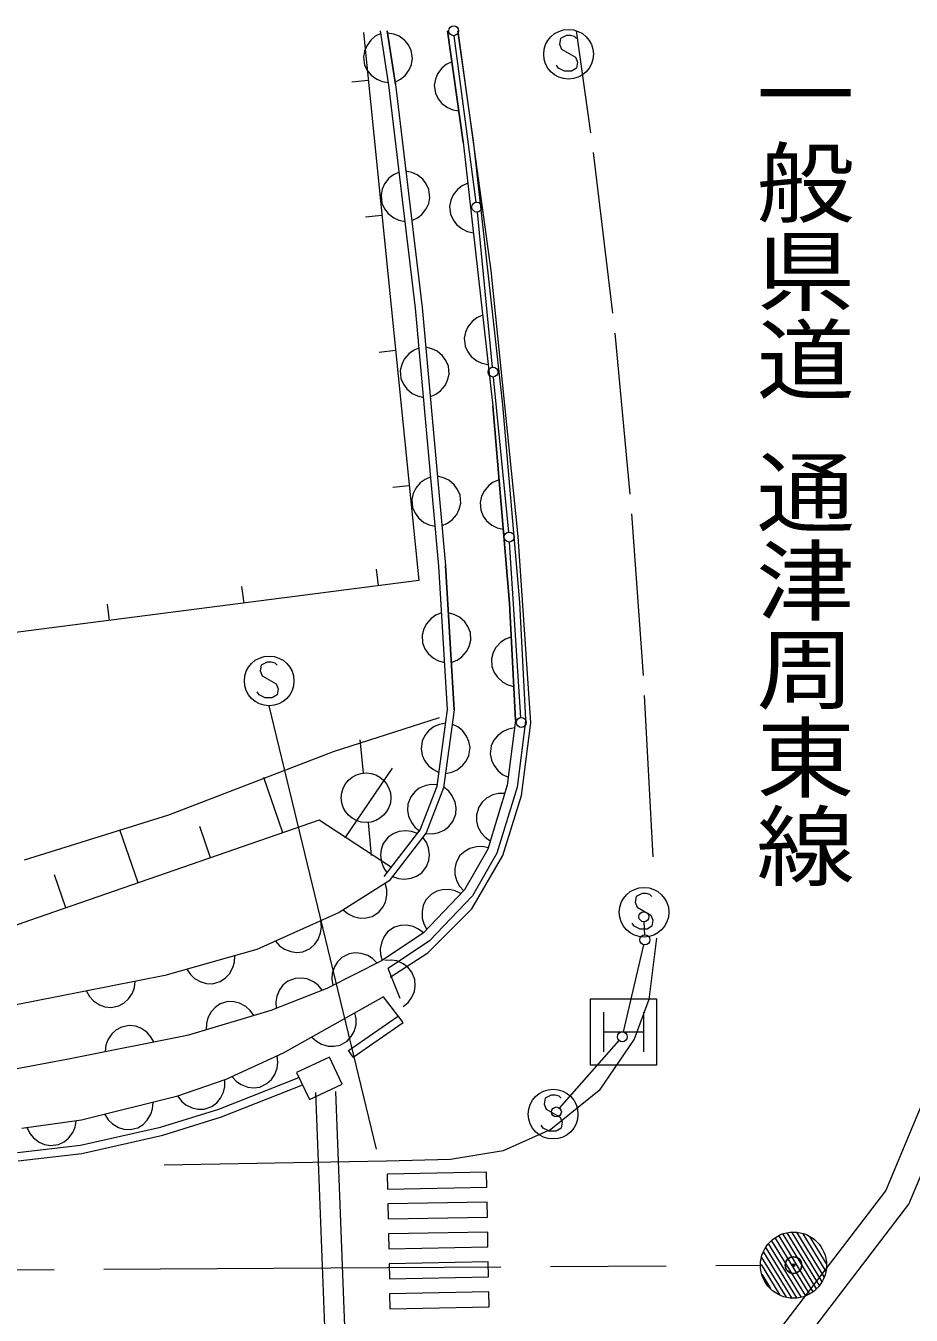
# Model space of a CAD drawing. Units: millimetres, scale not verified. Extents: x 40000 to 680000, y 20000 to 380000.
# Drawn here: x 428532 to 455292, y 280614 to 319559 of the extents above; entities that cross this region are included whole.
import ezdxf
from ezdxf.enums import TextEntityAlignment as Align

# ---------------------------------------------------------------- set-up
doc = ezdxf.new("R2010")
doc.units = ezdxf.units.MM
doc.header["$LTSCALE"] = 1000
doc.header["$PDMODE"] = 32
doc.header["$PDSIZE"] = 500
doc.linetypes.add('CHAIN', pattern=[18.5, 12, -1.5, 3.5, -1.5])
for name, color, linetype, lineweight in [('M-BGD', 7, 'Continuous', 13), ('M-BGD-EXST', 7, 'Continuous', 13), ('M-BMK', 2, 'CHAIN', 13), ('M-BMK-SRVR', 3, 'Continuous', 13)]:
    doc.layers.add(name, color=color, linetype=linetype, lineweight=lineweight)
doc.layers.add('M-BGD-HTXT', color=7, linetype='Continuous')
doc.layers.add('M-OTRS', color=6, linetype='Continuous')
doc.styles.add('@ＭＳ ゴシック', font='')
doc.styles.get('@ＭＳ ゴシック').set_extended_font_data('@MS Gothic')

msp = doc.modelspace()

# ---------------------------------------------------------------- linework, layer by layer
at = {"layer": 'M-BGD'}
for p, q in [((438736, 319357), (440409, 302807)), ((439504, 317763), (439251, 319409)), ((439454, 319409), (439703, 317790)), ((439703, 317790), (439454, 319409)), ((441279, 319409), (441755, 316048)), ((441755, 316048), (441279, 319409)), ((441583, 319409), (442054, 316086)), ((442596, 312168), (441604, 319409)), ((445612, 316330), (445175, 319409)), ((438835, 318958), (438769, 318796)), ((438960, 319129), (438835, 318958)), ((439095, 319241), (438960, 319129)), ((439264, 319327), (439095, 319241)), ((439652, 319309), (439465, 319341)), ((439814, 319243), (439652, 319309)), ((439985, 319117), (439814, 319243)), ((440096, 318983), (439985, 319117)), ((440183, 318814), (440096, 318983)), ((442147, 314232), (441483, 319260)), ((438769, 318796), (438737, 318609)), ((438737, 318609), (438773, 318372)), ((440220, 318577), (440183, 318814)), ((440188, 318390), (440220, 318577)), ((438773, 318372), (438860, 318203)), ((438860, 318203), (438972, 318068)), ((439996, 318057), (440121, 318228)), ((440121, 318228), (440188, 318390)), ((441106, 318276), (440979, 318107)), ((441242, 318386), (441106, 318276)), ((441412, 318471), (441242, 318386)), ((438882, 317905), (438385, 317855)), ((438972, 318068), (439143, 317943)), ((439143, 317943), (439305, 317877)), ((439305, 317877), (439492, 317845)), ((439693, 317858), (439861, 317945)), ((439703, 317790), (440511, 311049)), ((439861, 317945), (439996, 318057)), ((440911, 317945), (440877, 317759)), ((440979, 318107), (440911, 317945)), ((440312, 311028), (439504, 317763)), ((440877, 317759), (440910, 317521)), ((440910, 317521), (440995, 317351)), ((440995, 317351), (441105, 317216)), ((441105, 317216), (441275, 317088)), ((441275, 317088), (441436, 317020)), ((441436, 317020), (441622, 316986)), ((441755, 316048), (442644, 308078)), ((442054, 316086), (442944, 308107)), ((446271, 310878), (445691, 315734)), ((439819, 315140), (439647, 315059)), ((440204, 315126), (440018, 315164)), ((440363, 315055), (440204, 315126)), ((439378, 314785), (439306, 314626)), ((439509, 314952), (439378, 314785)), ((439647, 315059), (439509, 314952)), ((440530, 314924), (440363, 315055)), ((440637, 314785), (440530, 314924)), ((440718, 314614), (440637, 314785)), ((441722, 314721), (441583, 314615)), ((441894, 314801), (441722, 314721)), ((439306, 314626), (439268, 314440)), ((439268, 314440), (439297, 314201)), ((440709, 314190), (440747, 314376)), ((440747, 314376), (440718, 314614)), ((441378, 314290), (441338, 314105)), ((441451, 314449), (441378, 314290)), ((441583, 314615), (441451, 314449)), ((439297, 314201), (439378, 314030)), ((439378, 314030), (439485, 313892)), ((440506, 313863), (440637, 314030)), ((440637, 314030), (440709, 314190)), ((441338, 314105), (441365, 313866)), ((442639, 309249), (442181, 313934)), ((439295, 313826), (438798, 313775)), ((439485, 313892), (439652, 313761)), ((439652, 313761), (439811, 313689)), ((439811, 313689), (439997, 313651)), ((440196, 313675), (440368, 313756)), ((440368, 313756), (440506, 313863)), ((441365, 313866), (441444, 313694)), ((441444, 313694), (441550, 313555)), ((441550, 313555), (441716, 313422)), ((441716, 313422), (441875, 313350)), ((441875, 313350), (442061, 313310)), ((443411, 304134), (442596, 312168)), ((441015, 303242), (440312, 311028)), ((440511, 311049), (441215, 303257)), ((442339, 310816), (442166, 310736)), ((441895, 310464), (441822, 310305)), ((442027, 310630), (441895, 310464)), ((442166, 310736), (442027, 310630)), ((441822, 310305), (441782, 310120)), ((441782, 310120), (441809, 309881)), ((446800, 305410), (446340, 310273)), ((439707, 309747), (439210, 309696)), ((440105, 309650), (439969, 309487)), ((440246, 309753), (440105, 309650)), ((440420, 309829), (440246, 309753)), ((440804, 309805), (440620, 309848)), ((440962, 309729), (440804, 309805)), ((441125, 309593), (440962, 309729)), ((441809, 309881), (441889, 309709)), ((441889, 309709), (441995, 309570)), ((439893, 309329), (439849, 309145)), ((439969, 309487), (439893, 309329)), ((441228, 309451), (441125, 309593)), ((441304, 309278), (441228, 309451)), ((441325, 309038), (441304, 309278)), ((441995, 309570), (442160, 309437)), ((442160, 309437), (442319, 309365)), ((442319, 309365), (442505, 309325)), ((439849, 309145), (439871, 308906)), ((439871, 308906), (439947, 308732)), ((441206, 308696), (441282, 308854)), ((441282, 308854), (441325, 309038)), ((443127, 304266), (442668, 308951)), ((439947, 308732), (440050, 308590)), ((440050, 308590), (440213, 308455)), ((440213, 308455), (440370, 308378)), ((440928, 308430), (441070, 308533)), ((441070, 308533), (441206, 308696)), ((440370, 308378), (440555, 308335)), ((440755, 308354), (440928, 308430)), ((442644, 308078), (443156, 302120)), ((443156, 302120), (442644, 308078)), ((442944, 308107), (443456, 302140)), ((440456, 305757), (440320, 305594)), ((440598, 305860), (440456, 305757)), ((440771, 305936), (440598, 305860)), ((441156, 305909), (440972, 305952)), ((441314, 305832), (441156, 305909)), ((441477, 305697), (441314, 305832)), ((442661, 305771), (442520, 305668)), ((442836, 305846), (442661, 305771)), ((440120, 305668), (439623, 305617)), ((440244, 305436), (440201, 305252)), ((440320, 305594), (440244, 305436)), ((441580, 305555), (441477, 305697)), ((441656, 305381), (441580, 305555)), ((441677, 305142), (441656, 305381)), ((442306, 305349), (442262, 305164)), ((442383, 305506), (442306, 305349)), ((442520, 305668), (442383, 305506)), ((440201, 305252), (440222, 305012)), ((440222, 305012), (440298, 304839)), ((441558, 304800), (441634, 304958)), ((441634, 304958), (441677, 305142)), ((442262, 305164), (442282, 304925)), ((440298, 304839), (440401, 304697)), ((440401, 304697), (440564, 304561)), ((440564, 304561), (440722, 304485)), ((441280, 304534), (441422, 304637)), ((441422, 304637), (441558, 304800)), ((442282, 304925), (442358, 304751)), ((442358, 304751), (442460, 304609)), ((442460, 304609), (442622, 304473)), ((446839, 304819), (447190, 299940)), ((440722, 304485), (440906, 304442)), ((441106, 304458), (441280, 304534)), ((442622, 304473), (442780, 304396)), ((442780, 304396), (442964, 304351)), ((443498, 298668), (443151, 303967)), ((443794, 298503), (443411, 304134)), ((439195, 302650), (439131, 303146)), ((441276, 298911), (441015, 303242)), ((441215, 303257), (441478, 298903)), ((441478, 298903), (441215, 303257)), ((440409, 302807), (420725, 300262)), ((435129, 302124), (435065, 302620)), ((431063, 301598), (430999, 302094)), ((441100, 301825), (440924, 301754)), ((441484, 301780), (441301, 301829)), ((443156, 302120), (443332, 298590)), ((443332, 298590), (443156, 302120)), ((443456, 302140), (443633, 298605)), ((440639, 301497), (440558, 301342)), ((440780, 301655), (440639, 301497)), ((440924, 301754), (440780, 301655)), ((441640, 301699), (441484, 301780)), ((441798, 301558), (441640, 301699)), ((441897, 301414), (441798, 301558)), ((440558, 301342), (440509, 301158)), ((440509, 301158), (440524, 300919)), ((441968, 301238), (441897, 301414)), ((441982, 300999), (441968, 301238)), ((443207, 301104), (443030, 301035)), ((440524, 300919), (440595, 300743)), ((440595, 300743), (440694, 300598)), ((441712, 300501), (441853, 300660)), ((441853, 300660), (441933, 300815)), ((441933, 300815), (441982, 300999)), ((442742, 300780), (442660, 300626)), ((442885, 300938), (442742, 300780)), ((443030, 301035), (442885, 300938)), ((440694, 300598), (440852, 300458)), ((440852, 300458), (441007, 300377)), ((441007, 300377), (441191, 300328)), ((441392, 300332), (441568, 300402)), ((441568, 300402), (441712, 300501)), ((442660, 300626), (442609, 300443)), ((442609, 300443), (442621, 300204)), ((442621, 300204), (442690, 300027)), ((442690, 300027), (442787, 299882)), ((442787, 299882), (442945, 299739)), ((442945, 299739), (443099, 299657)), ((443099, 299657), (443282, 299606)), ((447224, 299335), (447479, 294457)), ((440965, 296593), (441276, 298911)), ((441478, 298903), (441160, 296543)), ((437837, 297642), (441033, 298667)), ((440873, 298391), (440705, 298262)), ((441034, 298460), (440873, 298391)), ((441220, 298495), (441034, 298460)), ((441589, 298383), (441419, 298466)), ((441726, 298274), (441589, 298383)), ((443116, 298316), (442956, 298246)), ((443332, 298590), (443084, 296628)), ((443302, 298353), (443116, 298316)), ((443631, 298552), (443379, 296565)), ((443509, 296310), (443794, 298503)), ((438740, 296993), (438638, 297991)), ((440512, 297955), (440480, 297717)), ((440596, 298125), (440512, 297955)), ((440705, 298262), (440596, 298125)), ((441855, 298105), (441726, 298274)), ((441924, 297944), (441855, 298105)), ((441959, 297758), (441924, 297944)), ((442680, 297979), (442598, 297808)), ((442788, 298116), (442680, 297979)), ((442956, 298246), (442788, 298116)), ((432856, 295730), (437837, 297642)), ((440480, 297717), (440516, 297531)), ((441927, 297520), (441959, 297758)), ((442598, 297808), (442568, 297569)), ((442568, 297569), (442605, 297383)), ((454523, 284375), (460164, 297893)), ((455224, 283970), (460904, 297584)), ((440516, 297531), (440585, 297370)), ((440585, 297370), (440713, 297201)), ((440713, 297201), (440850, 297092)), ((441566, 297084), (441735, 297213)), ((441735, 297213), (441844, 297350)), ((441844, 297350), (441927, 297520)), ((442605, 297383), (442675, 297223)), ((442675, 297223), (442805, 297055)), ((436304, 295188), (435728, 296853)), ((438185, 295031), (439615, 297134)), ((440850, 297092), (441020, 297009)), ((441219, 296980), (441405, 297015)), ((441405, 297015), (441566, 297084)), ((442805, 297055), (442943, 296947)), ((442943, 296947), (443114, 296865)), ((440287, 296422), (440166, 296276)), ((440425, 296529), (440287, 296422)), ((440619, 296615), (440425, 296529)), ((440456, 295279), (440965, 296593)), ((440791, 296645), (440619, 296615)), ((441160, 296543), (440632, 295180)), ((440981, 296636), (440791, 296645)), ((441313, 296440), (441167, 296561)), ((441421, 296301), (441313, 296440)), ((443084, 296628), (442493, 294690)), ((442817, 296371), (442648, 296329)), ((443379, 296565), (442771, 294569)), ((443007, 296376), (442817, 296371)), ((440079, 296052), (440070, 295862)), ((440166, 296276), (440079, 296052)), ((441506, 296107), (441421, 296301)), ((441536, 295935), (441506, 296107)), ((442330, 296112), (442221, 295957)), ((442460, 296229), (442330, 296112)), ((442648, 296329), (442460, 296229)), ((442945, 294503), (443509, 296310)), ((428491, 294371), (432856, 295730)), ((440070, 295862), (440100, 295690)), ((440100, 295690), (440186, 295496)), ((441440, 295522), (441527, 295745)), ((441527, 295745), (441536, 295935)), ((442221, 295957), (442151, 295728)), ((442151, 295728), (442155, 295538)), ((437397, 295566), (428649, 292539)), ((431930, 293674), (431377, 295270)), ((434117, 294431), (433789, 295378)), ((439589, 294138), (437397, 295566)), ((438884, 295495), (438973, 294495)), ((439360, 293862), (440456, 295279)), ((439803, 295220), (439640, 295156)), ((440014, 295247), (439803, 295220)), ((440187, 295227), (440014, 295247)), ((440186, 295496), (440293, 295358)), ((440366, 295164), (440187, 295227)), ((440293, 295358), (440439, 295237)), ((440987, 295182), (441181, 295268)), ((441181, 295268), (441319, 295376)), ((441319, 295376), (441440, 295522)), ((442155, 295538), (442198, 295368)), ((442198, 295368), (442298, 295181)), ((439336, 294861), (439273, 294682)), ((439483, 295051), (439336, 294861)), ((439640, 295156), (439483, 295051)), ((440632, 295180), (439519, 293739)), ((440640, 294895), (440534, 295053)), ((440625, 295162), (440815, 295153)), ((440704, 294732), (440640, 294895)), ((440815, 295153), (440987, 295182)), ((442298, 295181), (442415, 295051)), ((442415, 295051), (442569, 294941)), ((439273, 294682), (439253, 294508)), ((439253, 294508), (439280, 294298)), ((440731, 294522), (440704, 294732)), ((440710, 294348), (440731, 294522)), ((441655, 294497), (441535, 294289)), ((441797, 294623), (441655, 294497)), ((442493, 294690), (441790, 293467)), ((441950, 294708), (441797, 294623)), ((442154, 294763), (441950, 294708)), ((442014, 292887), (442945, 294503)), ((442771, 294569), (442033, 293286)), ((442329, 294766), (442154, 294763)), ((442515, 294729), (442329, 294766)), ((439280, 294298), (439343, 294135)), ((439343, 294135), (439449, 293977)), ((440501, 293979), (440647, 294169)), ((440647, 294169), (440710, 294348)), ((441535, 294289), (441498, 294103)), ((441498, 294103), (441501, 293928)), ((429742, 292917), (429397, 293916)), ((439519, 293739), (438007, 292773)), ((439441, 293476), (439395, 293660)), ((439617, 293866), (439796, 293803)), ((439796, 293803), (439970, 293783)), ((439970, 293783), (440180, 293810)), ((440180, 293810), (440343, 293873)), ((440343, 293873), (440501, 293979)), ((441501, 293928), (441556, 293723)), ((441556, 293723), (441641, 293570)), ((439401, 293094), (439446, 293301)), ((439446, 293301), (439441, 293476)), ((441790, 293467), (440542, 292152)), ((440791, 293331), (440626, 293156)), ((442033, 293286), (440737, 291921)), ((440959, 293420), (440791, 293331)), ((441127, 293467), (440959, 293420)), ((441339, 293472), (441127, 293467)), ((441510, 293434), (441339, 293472)), ((441682, 293354), (441510, 293434)), ((441641, 293570), (441767, 293428)), ((439203, 292790), (439323, 292937)), ((439323, 292937), (439401, 293094)), ((440546, 292985), (440508, 292814)), ((440626, 293156), (440546, 292985)), ((440680, 291562), (442014, 292887)), ((428649, 292539), (421726, 290073)), ((438007, 292773), (435516, 291661)), ((437465, 292334), (437446, 292523)), ((438131, 292852), (438278, 292733)), ((438278, 292733), (438435, 292655)), ((438435, 292655), (438642, 292609)), ((438642, 292609), (438817, 292614)), ((438817, 292614), (439001, 292661)), ((439001, 292661), (439203, 292790)), ((440508, 292814), (440513, 292602)), ((440513, 292602), (440560, 292433)), ((447237, 292102), (447220, 292498)), ((437368, 291962), (437444, 292160)), ((437444, 292160), (437465, 292334)), ((440542, 292152), (439315, 291334)), ((439479, 292201), (439363, 292051)), ((439679, 292334), (439479, 292201)), ((439862, 292384), (439679, 292334)), ((440036, 292392), (439862, 292384)), ((440244, 292351), (440036, 292392)), ((440403, 292276), (440244, 292351)), ((440552, 292159), (440403, 292276)), ((440560, 292433), (440650, 292266)), ((436077, 291911), (436205, 291771)), ((436205, 291771), (436348, 291671)), ((437128, 291691), (437268, 291819)), ((437268, 291819), (437368, 291962)), ((439288, 291893), (439246, 291685)), ((439363, 292051), (439288, 291893)), ((440737, 291921), (439482, 291084)), ((446596, 289170), (447209, 291806)), ((447598, 292006), (447367, 290154)), ((435516, 291661), (432733, 290874)), ((434837, 291282), (434846, 291471)), ((436348, 291671), (436546, 291595)), ((436546, 291595), (436720, 291574)), ((436720, 291574), (436909, 291593)), ((436909, 291593), (437128, 291691)), ((437641, 290492), (439315, 291334)), ((438088, 291422), (437954, 291288)), ((438302, 291530), (438088, 291422)), ((438490, 291557), (438302, 291530)), ((438664, 291544), (438490, 291557)), ((438866, 291477), (438664, 291544)), ((439014, 291384), (438866, 291477)), ((439148, 291250), (439014, 291384)), ((439246, 291685), (439255, 291510)), ((439255, 291510), (439305, 291327)), ((439573, 291340), (439384, 291329)), ((439549, 290822), (440680, 291562)), ((439746, 291313), (439573, 291340)), ((439941, 291229), (439746, 291313)), ((433402, 291063), (433509, 290906)), ((434568, 290800), (434688, 290928)), ((434688, 290928), (434791, 291113)), ((434791, 291113), (434837, 291282)), ((437794, 290938), (437781, 290764)), ((437860, 291140), (437794, 290938)), ((437954, 291288), (437860, 291140)), ((439844, 290183), (439482, 291084)), ((440080, 291124), (439941, 291229)), ((440203, 290979), (440080, 291124)), ((440292, 290756), (440203, 290979)), ((432733, 290874), (429475, 290227)), ((431816, 290508), (431840, 290697)), ((433509, 290906), (433636, 290787)), ((433636, 290787), (433822, 290683)), ((433822, 290683), (433990, 290637)), ((433990, 290637), (434180, 290628)), ((434180, 290628), (434411, 290694)), ((434411, 290694), (434568, 290800)), ((436306, 290579), (436200, 290440)), ((436452, 290701), (436306, 290579)), ((436675, 290789), (436452, 290701)), ((436864, 290799), (436675, 290789)), ((437037, 290770), (436864, 290799)), ((437231, 290686), (437037, 290770)), ((437370, 290579), (437231, 290686)), ((437492, 290434), (437370, 290579)), ((437781, 290764), (437808, 290576)), ((440276, 290394), (440304, 290567)), ((440304, 290567), (440292, 290756)), ((429475, 290227), (419783, 288353)), ((430368, 290404), (430462, 290240)), ((430462, 290240), (430580, 290110)), ((431509, 290050), (431639, 290167)), ((431639, 290167), (431757, 290344)), ((431757, 290344), (431816, 290508)), ((435948, 289825), (437641, 290492)), ((436115, 290246), (436086, 290073)), ((436200, 290440), (436115, 290246)), ((439343, 290235), (436315, 288530)), ((439941, 289454), (439343, 290235)), ((440087, 290060), (440193, 290199)), ((440193, 290199), (440276, 290394)), ((447367, 290154), (446921, 288953)), ((430580, 290110), (430756, 289992)), ((430756, 289992), (430921, 289933)), ((430921, 289933), (431109, 289909)), ((431109, 289909), (431345, 289956)), ((431345, 289956), (431509, 290050)), ((433458, 289078), (435948, 289825)), ((434134, 289782), (434033, 289595)), ((434252, 289911), (434134, 289782)), ((434407, 290020), (434252, 289911)), ((434637, 290089), (434407, 290020)), ((434826, 290084), (434637, 290089)), ((434996, 290041), (434826, 290084)), ((435183, 289940), (434996, 290041)), ((435312, 289822), (435183, 289940)), ((435421, 289667), (435312, 289822)), ((436086, 290073), (436096, 289884)), ((438519, 289564), (438482, 289750)), ((439942, 289937), (440087, 290060)), ((431660, 289365), (431424, 289319)), ((431848, 289341), (431660, 289365)), ((433990, 289426), (433984, 289236)), ((434033, 289595), (433990, 289426)), ((438284, 288611), (439798, 289660)), ((438427, 288404), (439941, 289454)), ((438457, 289185), (438514, 289389)), ((438514, 289389), (438519, 289564)), ((429871, 288370), (433458, 289078)), ((431130, 289108), (431012, 288932)), ((431259, 289225), (431130, 289108)), ((431424, 289319), (431259, 289225)), ((432013, 289282), (431848, 289341)), ((432189, 289164), (432013, 289282)), ((432306, 289034), (432189, 289164)), ((432400, 288869), (432306, 289034)), ((437176, 289014), (437316, 288887)), ((438243, 288892), (438370, 289033)), ((438370, 289033), (438457, 289185)), ((430952, 288767), (430928, 288579)), ((431012, 288932), (430952, 288767)), ((437316, 288887), (437468, 288800)), ((437468, 288800), (437672, 288743)), ((437672, 288743), (437847, 288738)), ((437847, 288738), (438034, 288774)), ((438034, 288774), (438243, 288892)), ((438427, 288404), (438284, 288611)), ((444667, 286867), (446463, 288912)), ((446921, 288953), (445862, 287404)), ((420095, 286538), (429871, 288370)), ((436315, 288530), (434581, 287729)), ((436150, 288255), (436129, 288444)), ((436131, 288081), (436150, 288255)), ((437707, 288408), (436719, 287942)), ((438092, 287591), (437707, 288408)), ((434767, 287815), (434897, 287677)), ((435959, 287738), (436058, 287882)), ((436058, 287882), (436131, 288081)), ((436719, 287942), (437103, 287125)), ((434581, 287729), (433089, 287218)), ((434362, 286842), (436786, 287794)), ((434445, 286605), (436878, 287560)), ((434509, 287356), (434546, 287527)), ((434546, 287527), (434544, 287716)), ((434897, 287677), (435042, 287578)), ((435042, 287578), (435241, 287505)), ((435241, 287505), (435415, 287486)), ((435415, 287486), (435603, 287507)), ((435603, 287507), (435821, 287608)), ((435821, 287608), (435959, 287738)), ((437103, 287125), (438092, 287591)), ((433089, 287218), (430217, 286502)), ((432366, 286852), (432380, 287041)), ((433125, 287230), (433240, 287079)), ((433240, 287079), (433374, 286967)), ((434152, 286916), (434303, 287031)), ((434303, 287031), (434416, 287165)), ((434416, 287165), (434509, 287356)), ((437843, 273321), (437297, 287346)), ((438445, 273344), (437898, 287370)), ((445862, 287404), (444401, 286226)), ((430925, 286678), (431027, 286518)), ((432205, 286503), (432315, 286685)), ((432315, 286685), (432366, 286852)), ((432608, 286298), (434362, 286842)), ((433374, 286967), (433565, 286873)), ((433565, 286873), (433736, 286837)), ((433736, 286837), (433925, 286838)), ((433925, 286838), (434152, 286916)), ((430217, 286502), (428418, 286255)), ((428574, 286276), (428658, 286106)), ((429957, 286133), (430025, 286294)), ((430025, 286294), (430060, 286480)), ((430188, 285748), (432608, 286298)), ((431027, 286518), (431150, 286394)), ((431150, 286394), (431332, 286285)), ((431332, 286285), (431499, 286234)), ((431689, 286219), (431921, 286277)), ((431921, 286277), (432082, 286379)), ((432082, 286379), (432205, 286503)), ((432673, 286055), (434445, 286605)), ((428658, 286106), (428768, 285970)), ((428768, 285970), (428937, 285841)), ((429522, 285770), (429692, 285854)), ((429692, 285854), (429828, 285964)), ((429828, 285964), (429957, 286133)), ((430230, 285500), (432673, 286055)), ((431499, 286234), (431689, 286219)), ((444401, 286226), (442961, 285581)), ((428284, 285532), (430188, 285748)), ((428301, 285281), (430230, 285500)), ((428937, 285841), (429098, 285773)), ((429098, 285773), (429284, 285738)), ((429284, 285738), (429522, 285770)), ((442961, 285581), (441371, 285313)), ((439437, 285271), (432711, 285142)), ((441371, 285313), (439437, 285271)), ((442455, 284934), (439452, 284878)), ((439452, 284878), (439462, 284426)), ((442464, 284483), (442455, 284934)), ((439462, 284426), (442464, 284483)), ((443329, 269752), (454523, 284375)), ((442473, 284031), (439472, 283974)), ((439472, 283974), (439481, 283523)), ((442483, 283579), (442473, 284031)), ((443967, 269264), (455224, 283970)), ((439481, 283523), (442483, 283579)), ((442492, 283127), (439491, 283071)), ((442501, 282676), (442492, 283127)), ((439491, 283071), (439501, 282619)), ((439501, 282619), (442501, 282676)), ((442511, 282224), (439510, 282167)), ((439510, 282167), (439520, 281715)), ((442520, 281772), (442511, 282224)), ((439520, 281715), (442520, 281772)), ((442529, 281321), (439529, 281264)), ((439529, 281264), (439539, 280812)), ((442538, 280869), (442529, 281321)), ((439539, 280812), (442538, 280869))]:
    msp.add_line(p, q, dxfattribs=at)
for centre, radius in [((441463, 319409), 150), ((442166, 314083), 150), ((442166, 314083), 150), ((442654, 309100), 150), ((443141, 304117), 150), ((443507, 298518), 150), ((438816, 296244), 750), ((447213, 292648), 150), ((447243, 291952), 150), ((446562, 289024), 150), ((444568, 286754), 150)]:
    msp.add_circle(centre, radius, dxfattribs=at)
at = {"layer": 'M-BGD-EXST'}
for p, q in [((444695, 319180), (444665, 319000)), ((444665, 319000), (444725, 318850)), ((444875, 319270), (444695, 319180)), ((444995, 319270), (444875, 319270)), ((445115, 319240), (444995, 319270)), ((445175, 319180), (445115, 319240)), ((444725, 318850), (445145, 318610)), ((445145, 318610), (445205, 318460)), ((444635, 318280), (444575, 318370)), ((444815, 318190), (444635, 318280)), ((445025, 318190), (444815, 318190)), ((445175, 318280), (445025, 318190)), ((445205, 318460), (445175, 318280)), ((435828, 300342), (435648, 300252)), ((435948, 300342), (435828, 300342)), ((436068, 300312), (435948, 300342)), ((436128, 300252), (436068, 300312)), ((435648, 300252), (435618, 300072)), ((435618, 300072), (435678, 299922)), ((435678, 299922), (436098, 299682)), ((436098, 299682), (436158, 299532)), ((436158, 299532), (436128, 299352)), ((435588, 299352), (435528, 299442)), ((435768, 299262), (435588, 299352)), ((435978, 299262), (435768, 299262)), ((436128, 299352), (435978, 299262)), ((435881, 299022), (439124, 285630)), ((446977, 293265), (446947, 293085)), ((447157, 293355), (446977, 293265)), ((447277, 293355), (447157, 293355)), ((447397, 293325), (447277, 293355)), ((447457, 293265), (447397, 293325)), ((446947, 293085), (447007, 292935)), ((447007, 292935), (447427, 292695)), ((447427, 292695), (447487, 292545)), ((447487, 292545), (447457, 292365)), ((446917, 292365), (446857, 292455)), ((447097, 292275), (446917, 292365)), ((447307, 292275), (447097, 292275)), ((447457, 292365), (447307, 292275)), ((445596, 288170), (445596, 290170)), ((445596, 290170), (447596, 290170)), ((447596, 290170), (447596, 288170)), ((445996, 289770), (445996, 288570)), ((447196, 289770), (447196, 288570)), ((445996, 289170), (447196, 289170)), ((447596, 288170), (445596, 288170)), ((444230, 287168), (444200, 286988)), ((444410, 287258), (444230, 287168)), ((444530, 287258), (444410, 287258)), ((444650, 287228), (444530, 287258)), ((444710, 287168), (444650, 287228)), ((444200, 286988), (444260, 286838)), ((444260, 286838), (444680, 286598)), ((444170, 286268), (444110, 286358)), ((444350, 286178), (444170, 286268)), ((444710, 286268), (444560, 286178)), ((444680, 286598), (444740, 286448)), ((444740, 286448), (444710, 286268)), ((444560, 286178), (444350, 286178))]:
    msp.add_line(p, q, dxfattribs=at)
for centre in [(444935, 318700), (435888, 299772), (447217, 292785), (444470, 286688)]:
    msp.add_circle(centre, 750, dxfattribs=at)
at = {"layer": 'M-BMK'}
msp.add_line((393888, 281792), (450734, 282121), dxfattribs=at)
at = {"layer": 'M-BMK-SRVR'}
for p, q in [((450980, 282764), (451956, 281173)), ((451071, 282864), (452093, 281198)), ((451178, 282938), (452210, 281256)), ((451287, 283009), (452322, 281322)), ((451409, 283058), (452422, 281409)), ((451535, 283102), (452511, 281512)), ((451682, 283111), (452592, 281627)), ((451829, 283120), (452655, 281774)), ((452012, 283071), (452709, 281935)), ((452215, 282988), (452738, 282135)), ((450769, 282361), (451509, 281156)), ((450828, 282514), (451672, 281138)), ((450895, 282654), (451825, 281138)), ((450752, 282142), (451317, 281220)), ((450774, 281856), (451041, 281421))]:
    msp.add_line(p, q, dxfattribs=at)
for radius in [1000, 40]:
    msp.add_circle((451734, 282127), radius, dxfattribs=at)
at = {"layer": 'M-OTRS'}
msp.add_point((451734, 282127), dxfattribs=at)

# ---------------------------------------------------------------- texts
at = {"layer": 'M-BGD-HTXT', "style": '@ＭＳ ゴシック', "width": 0.9}
msp.add_text('一般県道 通津周東線', height=2177, rotation=270, dxfattribs=at).set_placement((452060, 318852), align=Align.MIDDLE_LEFT)

doc.saveas('drawing.dxf')
